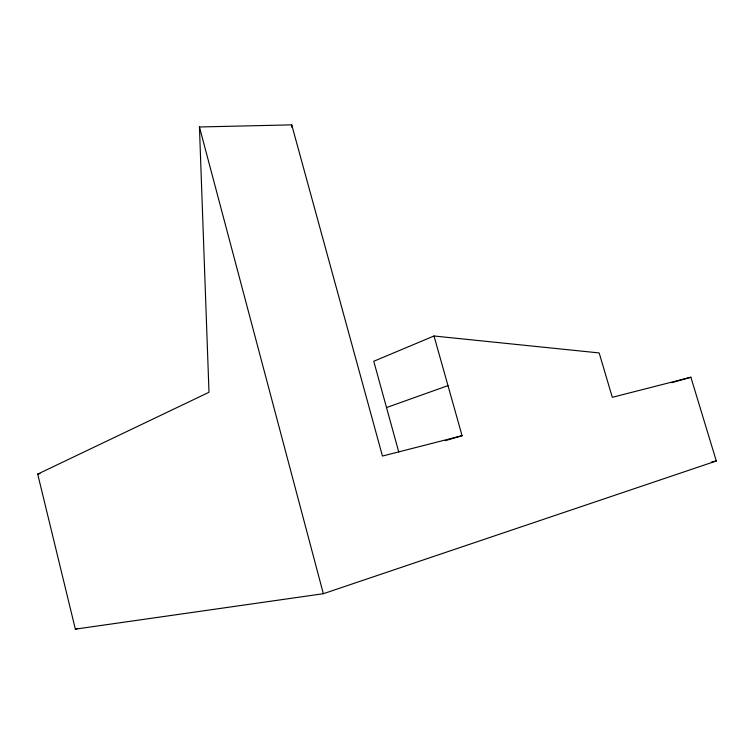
<?xml version="1.0" encoding="UTF-8"?>
<svg xmlns="http://www.w3.org/2000/svg" width="754" height="754" viewBox="0 0 754 754"><rect width="100%" height="100%" fill="white"/><g stroke="black" fill="none" stroke-linecap="round" stroke-linejoin="round"><path stroke-width="1.13" d="M434.012 336.001L599.166 352.929L612.295 397.311L690.881 377.226L716.3 460.986L323.343 593.709L75.362 629.138L37.7 474.106L208.99 392.278L199.442 126.983L291.723 124.862L382.457 456.047L462.079 435.699L434.012 336.001L373.758 361.26L398.772 452.023M386.519 407.556L447.98 385.633M75.362 629.138L77.615 628.44M445.284 440.666L462.079 435.699M671.842 382.702L690.881 377.226M37.7 474.106L39.981 473.606M711.691 461.957L716.3 460.986M199.442 126.983L323.343 593.709M291.723 124.862L291.76 127.209"/></g></svg>
